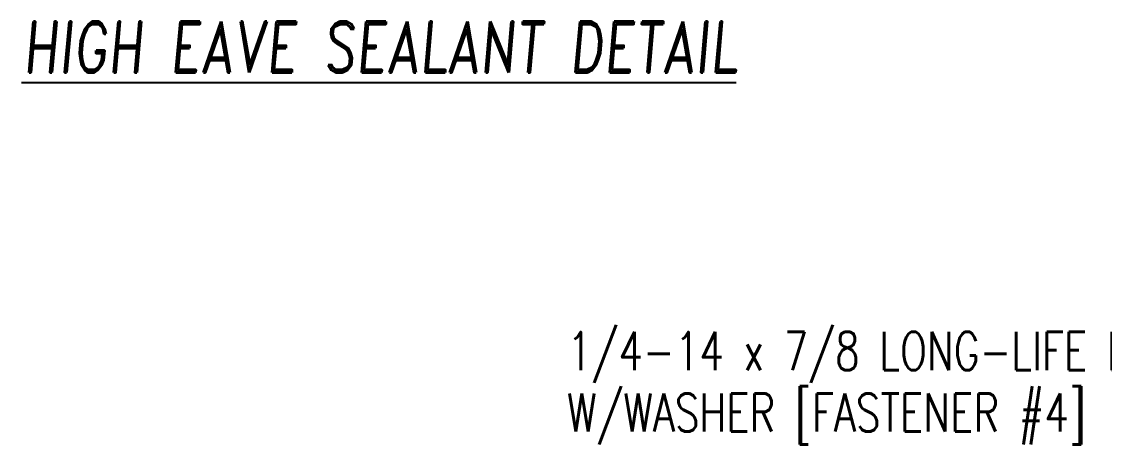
# Model space of a CAD drawing. Header units: inches. Extents: x -3 to 187, y 8 to 95.
# Drawn here: x -2.6 to 8.07, y 24.65 to 28.82 of the extents above; entities that cross this region are included whole.
import ezdxf

# ---------------------------------------------------------------- set-up
doc = ezdxf.new("R2010")
doc.units = ezdxf.units.IN
doc.header["$MEASUREMENT"] = 0
doc.layers.add('LABEL', color=6, linetype='Continuous')
doc.layers.add('TEXT', color=2, linetype='Continuous')
doc.styles.add('ROMAND', font='romand', dxfattribs={"height": 0.075})
doc.styles.add('TEXT1', font='ROMANS.shx', dxfattribs={"width": 0.75, "height": 0.375})

# ---------------------------------------------------------------- blocks, each defined once
blk = doc.blocks.new('FD-F4')
at = {"layer": 'TEXT', "style": 'TEXT1', "width": 0.75}
for s, p in [('1/4-14 x 7/8 LONG-LIFE LAPTEK', (0.004667300146735442, -0.04080364303275985)), ('W/WASHER [FASTENER #4]', (0.004667300146735442, -0.1925893573184742))]:
    blk.add_text(s, height=0.09375, dxfattribs=at).set_placement(p)
blk.add_attdef('(QUANTITY)', (1.484692270657249, -0.1925893573184742), '', height=0.09375, dxfattribs=at)
at = {"layer": 'TEXT', "style": 'TEXT1', "flags": 1}
for tag, p in [('Color', (0.06244250809719176, -0.434856874275943)), ('Calc', (0.06244250809719176, -0.434856874275943)), ('Opt1', (0.06244250809719176, -0.434856874275943)), ('Opt2', (0.06244250809719176, -0.434856874275943)), ('Opt3', (0.06244250809719176, -0.434856874275943)), ('Description', (0.06244250809719176, -0.434856874275943)), ('Multiple', (0.06244250809719176, -0.434856874275943)), ('Part', (0.06244250809719176, -0.434856874275943)), ('Spare1', (0.06244250809719176, -0.622356874275943)), ('Spare2', (0.06244250809719176, -0.622356874275943)), ('Spare3', (0.06244250809719176, -0.622356874275943)), ('Spare4', (0.06244250809719176, -0.622356874275943)), ('Spare5', (0.06244250809719176, -0.622356874275943)), ('Spare6', (0.06244250809719176, -0.622356874275943)), ('Spare7', (0.06244250809719176, -0.622356874275943)), ('Spare8', (0.06244250809719176, -0.622356874275943)), ('Spare9', (0.06244250809719176, -0.622356874275943)), ('Spare10', (0.06244250809719176, -0.622356874275943))]:
    blk.add_attdef(tag, p, '', height=0.09375, dxfattribs=at)
blk = doc.blocks.new('LAY-LAB')
at = {"layer": 'LABEL', "color": 6, "style": 'ROMAND', "oblique": 5, "width": 0.75}
blk.add_attdef('LAY-LAB', (0.01702886095377032, 0.03621175060766779), '', height=0.1875, dxfattribs=at)

msp = doc.modelspace()

# ---------------------------------------------------------------- block references
at = {"layer": 'LABEL', "xscale": 2.666666666666686, "yscale": 2.666666666666679, "zscale": 2.66666666666668}
msp.add_blockref('LAY-LAB', (-2.634966350938683, 28.22000888261869), dxfattribs=at).add_auto_attribs({'LAY-LAB': '%%UHIGH EAVE SEALANT DETAIL'})
at = {"layer": 'TEXT', "xscale": 4, "yscale": 4, "zscale": 4}
msp.add_blockref('FD-F4', (2.757443971242537, 25.54836732901447), dxfattribs=at).add_auto_attribs({'(QUANTITY)': '@ 6" O.C.'})

doc.saveas('drawing.dxf')
